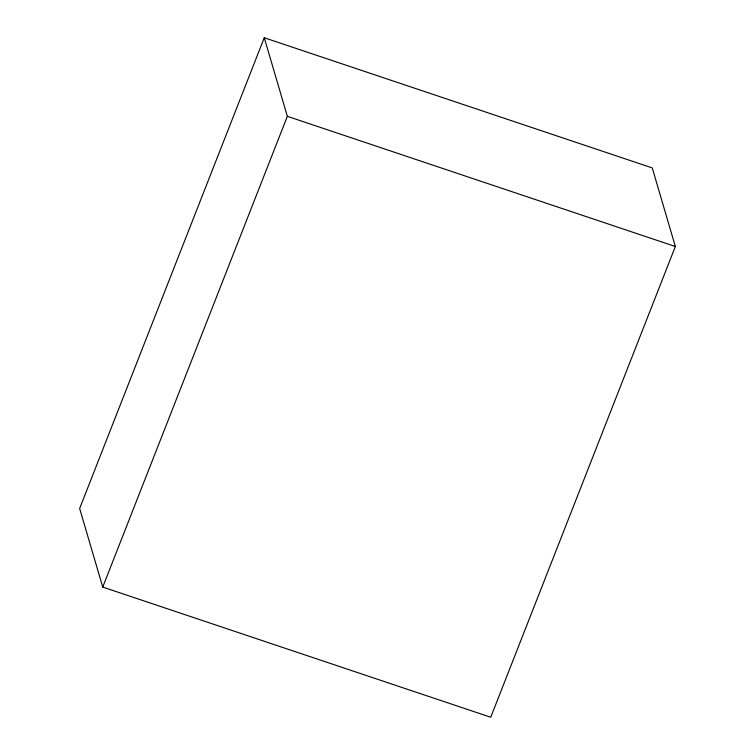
<?xml version="1.0" encoding="UTF-8"?>
<svg xmlns="http://www.w3.org/2000/svg" width="755" height="755" viewBox="0 0 755 755"><rect width="100%" height="100%" fill="white"/><g stroke="black" fill="none" stroke-linecap="round" stroke-linejoin="round"><path stroke-width="1.13" d="M264.259 37.75L79.653 508.492L102.746 587.079L490.741 717.25L675.347 246.507L652.254 167.921L264.259 37.75L287.353 116.327L102.746 587.079M287.353 116.327L675.347 246.507"/></g></svg>
